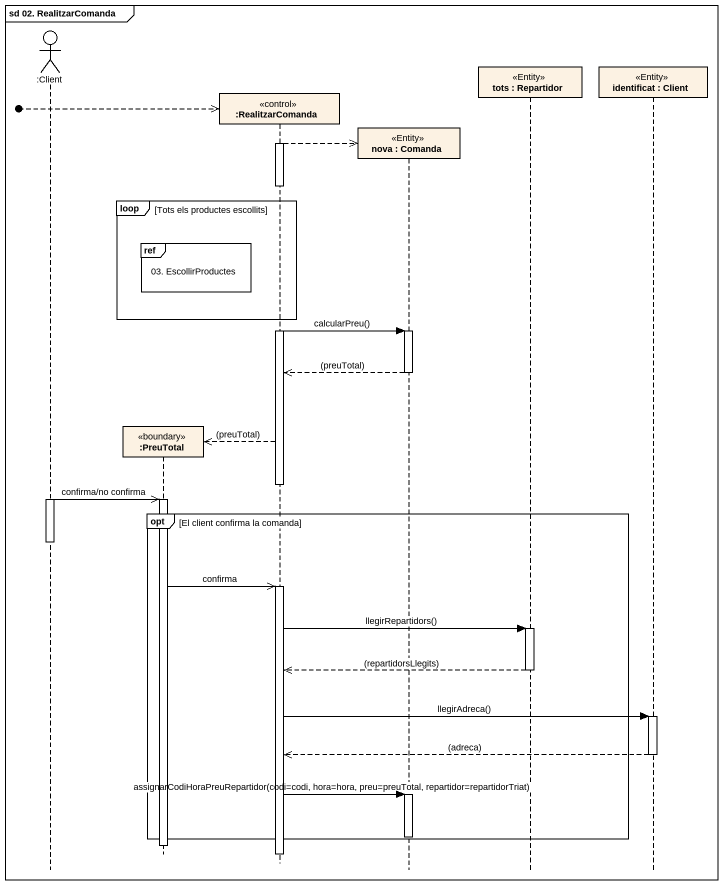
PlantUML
@startuml
mainframe sd 02. RealitzarComanda
hide footbox
actor ":Client" as Client
participant ":PreuTotal" as PreuTotal <<boundary>>
participant ":RealitzarComanda" as RealitzarComanda <<control>>
participant "nova : Comanda" as nova <<Entity>>
participant "tots : Repartidor" as tots <<Entity>>
participant "identificat : Client" as identificat <<Entity>>

[o-->> RealitzarComanda
activate RealitzarComanda
RealitzarComanda -->> nova **
loop Tots els productes escollits
  ref over PreuTotal : 03. EscollirProductes
end
RealitzarComanda -> nova : calcularPreu()
activate nova
nova -->> RealitzarComanda : (preuTotal)
deactivate nova
RealitzarComanda -->> PreuTotal ** : (preuTotal)
deactivate RealitzarComanda
activate Client
Client ->> PreuTotal : confirma/no confirma
activate PreuTotal
opt El client confirma la comanda
  deactivate Client
  PreuTotal ->> RealitzarComanda : confirma
  activate RealitzarComanda
  RealitzarComanda -> tots : llegirRepartidors()
  activate tots
  tots -->> RealitzarComanda : (repartidorsLlegits)
  deactivate tots
  RealitzarComanda -> identificat : llegirAdreca()
  activate identificat
  identificat -->> RealitzarComanda : (adreca)
  deactivate identificat
  RealitzarComanda -> nova : assignarCodiHoraPreuRepartidor(codi=codi, hora=hora, preu=preuTotal, repartidor=repartidorTriat)
  activate nova
  deactivate nova
end
deactivate PreuTotal
deactivate RealitzarComanda
@enduml
